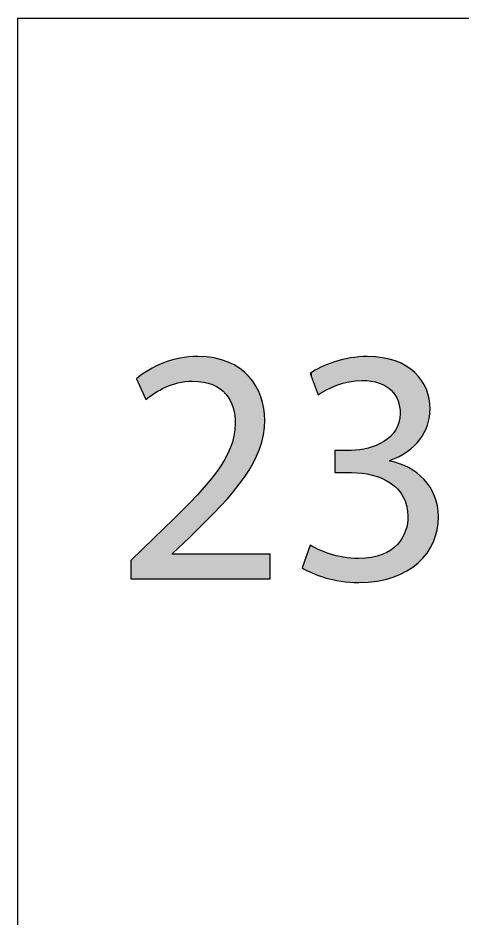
# Model space of a CAD drawing. Extents: x 0 to 360, y -268 to 0.
# Drawn here: x 29.96 to 33.93, y -148.03 to -140 of the extents above; entities that cross this region are included whole.
import ezdxf

# ---------------------------------------------------------------- set-up
doc = ezdxf.new("R2010")
doc.units = 0
doc.layers.add('LAYER_1', color=7, linetype='CONTINUOUS')

# ---------------------------------------------------------------- blocks, each defined once
blk = doc.blocks.new('*U74')
at = {"layer": 'LAYER_1', "color": 250}
for points in [[(31.3908, -143.2533), (31.3406, -143.0534), (31.3908, -143.0391)], [(31.4076, -143.2513), (31.3908, -143.0391), (31.4076, -143.0343)], [(31.4933, -143.241), (31.4076, -143.0343), (31.4933, -143.0261)], [(31.4989, -143.2403), (31.4933, -143.0261), (31.4989, -143.0256)], [(31.5175, -143.2381), (31.4989, -143.0256), (31.5175, -143.0239)], [(31.5684, -143.2423), (31.5175, -143.0239), (31.5684, -143.019)], [(31.5175, -143.2381), (31.5175, -143.0239), (31.5684, -143.2423)], [(31.5684, -143.2423), (31.5684, -143.019), (31.6174, -143.2463)], [(31.6174, -143.2463), (31.6174, -143.0233), (31.6239, -143.2482)], [(31.6239, -143.2482), (31.6239, -143.0239), (31.7001, -143.2697)], [(31.7001, -143.2697), (31.7001, -143.0306), (31.7145, -143.2777)], [(31.7145, -143.2777), (31.7145, -143.0319), (31.7251, -143.2835)], [(31.7251, -143.2835), (31.7251, -143.035), (31.7667, -143.3063)], [(31.1755, -143.3497), (31.1298, -143.1391), (31.1755, -143.1171)], [(31.1814, -143.3454), (31.1755, -143.1171), (31.1814, -143.1142)], [(31.2603, -143.302), (31.1814, -143.1142), (31.2603, -143.0763)], [(31.278, -143.2923), (31.2603, -143.0763), (31.278, -143.0712)], [(31.3406, -143.2707), (31.278, -143.0712), (31.3406, -143.0534)], [(31.7667, -143.3063), (31.7667, -143.0472), (31.7716, -143.3109)], [(31.7716, -143.3109), (31.7716, -143.0487), (31.8029, -143.3398)], [(31.8029, -143.3398), (31.8029, -143.0579), (31.8184, -143.3542)], [(31.8184, -143.3542), (31.8184, -143.0624), (31.8387, -143.3846)], [(31.8387, -143.3846), (31.8387, -143.0684), (31.8565, -143.4113)], [(31.8565, -143.4113), (31.8565, -143.0781), (31.8579, -143.4148)], [(31.8579, -143.4148), (31.8579, -143.0789), (31.8822, -143.4757)], [(31.8822, -143.4757), (31.8822, -143.0922), (31.8864, -143.4961)], [(31.8864, -143.4961), (31.8864, -143.0945), (31.8905, -143.5157)], [(31.8905, -143.5157), (31.8905, -143.0968), (31.8967, -143.5456)], [(31.8967, -143.5456), (31.8967, -143.1002), (31.9012, -143.6188)], [(31.1037, -143.4028), (31.0196, -143.2168), (31.1037, -143.1575)], [(31.1298, -143.3835), (31.1037, -143.1575), (31.1298, -143.1391)], [(31.8967, -144.2086), (31.8905, -143.7275), (31.8967, -143.6649)], [(31.9012, -144.2027), (31.8967, -143.6649), (31.9012, -143.6188)], [(31.8822, -144.2269), (31.8579, -143.8354), (31.8822, -143.755)], [(31.8864, -144.2221), (31.8822, -143.755), (31.8864, -143.7411)], [(31.8905, -144.2167), (31.8864, -143.7411), (31.8905, -143.7275)], [(31.8565, -144.256), (31.8387, -143.8739), (31.8565, -143.8382)], [(31.8579, -144.2544), (31.8565, -143.8382), (31.8579, -143.8354)], [(31.8184, -144.2992), (31.8029, -143.9456), (31.8184, -143.9145)], [(31.8387, -144.2762), (31.8184, -143.9145), (31.8387, -143.8739)], [(31.7667, -144.3573), (31.7251, -144.0611), (31.7667, -143.9993)], [(31.7716, -144.3523), (31.7667, -143.9993), (31.7716, -143.992)], [(31.8029, -144.3168), (31.7716, -143.992), (31.8029, -143.9456)], [(31.7145, -144.4096), (31.7001, -144.0917), (31.7145, -144.0739)], [(31.7251, -144.3991), (31.7145, -144.0739), (31.7251, -144.0611)], [(31.7001, -144.4242), (31.6239, -144.185), (31.7001, -144.0917)], [(31.6174, -144.5073), (31.5684, -144.2451), (31.6174, -144.192)], [(31.6239, -144.5007), (31.6174, -144.192), (31.6239, -144.185)], [(31.4989, -144.6264), (31.4933, -144.3259), (31.4989, -144.3204)], [(31.5175, -144.6078), (31.4989, -144.3204), (31.5175, -144.3003)], [(31.5684, -144.5565), (31.5175, -144.3003), (31.5684, -144.2451)], [(31.4933, -144.632), (31.4076, -144.4102), (31.4933, -144.3259)], [(31.3406, -145.001), (31.278, -144.5375), (31.3406, -144.476)], [(31.3908, -144.7286), (31.3406, -144.476), (31.3908, -144.4266)], [(31.4076, -144.7128), (31.3908, -144.4266), (31.4076, -144.4102)], [(31.2603, -145.001), (31.1814, -144.6324), (31.2603, -144.5549)], [(31.278, -145.001), (31.2603, -144.5549), (31.278, -144.5375)], [(31.1755, -145.001), (31.1298, -144.6826), (31.1755, -144.6382)], [(31.1814, -145.001), (31.1755, -144.6382), (31.1814, -144.6324)], [(31.1037, -145.001), (31.0196, -144.7895), (31.1037, -144.7079)], [(31.1298, -145.001), (31.1037, -144.7079), (31.1298, -144.6826)], [(31.0196, -145.001), (30.9687, -144.839), (31.0196, -144.7895)]]:
    blk.add_solid(points, dxfattribs=at)
at = {"layer": 'LAYER_1', "color": 250, "extrusion": (0, 0, -1)}
for points in [[(-31.3908, -143.2533), (-31.3908, -143.0391), (-31.4076, -143.2513)], [(-31.4076, -143.2513), (-31.4076, -143.0343), (-31.4933, -143.241)], [(-31.4933, -143.241), (-31.4933, -143.0261), (-31.4989, -143.2403)], [(-31.4989, -143.2403), (-31.4989, -143.0256), (-31.5175, -143.2381)], [(-31.6174, -143.2463), (-31.5684, -143.019), (-31.6174, -143.0233)], [(-31.6239, -143.2482), (-31.6174, -143.0233), (-31.6239, -143.0239)], [(-31.7001, -143.2697), (-31.6239, -143.0239), (-31.7001, -143.0306)], [(-31.7145, -143.2777), (-31.7001, -143.0306), (-31.7145, -143.0319)], [(-31.7251, -143.2835), (-31.7145, -143.0319), (-31.7251, -143.035)], [(-31.7667, -143.3063), (-31.7251, -143.035), (-31.7667, -143.0472)], [(-31.1755, -143.3497), (-31.1755, -143.1171), (-31.1814, -143.3454)], [(-31.1814, -143.3454), (-31.1814, -143.1142), (-31.2603, -143.302)], [(-31.2603, -143.302), (-31.2603, -143.0763), (-31.278, -143.2923)], [(-31.278, -143.2923), (-31.278, -143.0712), (-31.3406, -143.2707)], [(-31.3406, -143.2707), (-31.3406, -143.0534), (-31.3908, -143.2533)], [(-31.7716, -143.3109), (-31.7667, -143.0472), (-31.7716, -143.0487)], [(-31.8029, -143.3398), (-31.7716, -143.0487), (-31.8029, -143.0579)], [(-31.8184, -143.3542), (-31.8029, -143.0579), (-31.8184, -143.0624)], [(-31.8387, -143.3846), (-31.8184, -143.0624), (-31.8387, -143.0684)], [(-31.8565, -143.4113), (-31.8387, -143.0684), (-31.8565, -143.0781)], [(-31.8579, -143.4148), (-31.8565, -143.0781), (-31.8579, -143.0789)], [(-31.8822, -143.4757), (-31.8579, -143.0789), (-31.8822, -143.0922)], [(-31.8864, -143.4961), (-31.8822, -143.0922), (-31.8864, -143.0945)], [(-31.8905, -143.5157), (-31.8864, -143.0945), (-31.8905, -143.0968)], [(-31.8967, -143.5456), (-31.8905, -143.0968), (-31.8967, -143.1002)], [(-31.9012, -143.6188), (-31.8967, -143.1002), (-31.9012, -143.1027)], [(-31.9012, -144.2027), (-31.9012, -143.1027), (-31.9416, -144.1499)], [(-31.9416, -144.1499), (-31.9012, -143.1027), (-31.9416, -143.1248)], [(-31.1037, -143.4028), (-31.1037, -143.1575), (-31.1298, -143.3835)], [(-31.1298, -143.3835), (-31.1298, -143.1391), (-31.1755, -143.3497)], [(-31.9416, -144.1499), (-31.9416, -143.1248), (-31.9832, -144.0956)], [(-31.9832, -144.0956), (-31.9416, -143.1248), (-31.9832, -143.1617)], [(-31.9832, -144.0956), (-31.9832, -143.1617), (-32.0241, -144.0298)], [(-32.0241, -144.0298), (-31.9832, -143.1617), (-32.0241, -143.1978)], [(-32.0241, -144.0298), (-32.0241, -143.1978), (-32.0608, -143.9707)], [(-32.0608, -143.9707), (-32.0241, -143.1978), (-32.0608, -143.2482)], [(-32.0608, -143.9707), (-32.0608, -143.2482), (-32.0869, -143.9134)], [(-32.0869, -143.9134), (-32.0608, -143.2482), (-32.0869, -143.2839)], [(-32.0869, -143.9134), (-32.0869, -143.2839), (-32.1178, -143.8455)], [(-32.1178, -143.8455), (-32.0869, -143.2839), (-32.1178, -143.3513)], [(-32.1178, -143.8455), (-32.1178, -143.3513), (-32.1308, -143.7984)], [(-32.1308, -143.7984), (-32.1178, -143.3513), (-32.1308, -143.3796)], [(-32.1308, -143.7984), (-32.1308, -143.3796), (-32.153, -143.7178)], [(-32.153, -143.7178), (-32.1308, -143.3796), (-32.153, -143.4672)], [(-32.153, -143.7178), (-32.153, -143.4672), (-32.1565, -143.6784)], [(-32.1565, -143.6784), (-32.153, -143.4672), (-32.1565, -143.4814)], [(-32.1565, -143.6784), (-32.1565, -143.4814), (-32.165, -143.5857)], [(-31.8967, -144.2086), (-31.8967, -143.6649), (-31.9012, -144.2027)], [(-31.8822, -144.2269), (-31.8822, -143.755), (-31.8864, -144.2221)], [(-31.8864, -144.2221), (-31.8864, -143.7411), (-31.8905, -144.2167)], [(-31.8905, -144.2167), (-31.8905, -143.7275), (-31.8967, -144.2086)], [(-31.8565, -144.256), (-31.8565, -143.8382), (-31.8579, -144.2544)], [(-31.8579, -144.2544), (-31.8579, -143.8354), (-31.8822, -144.2269)], [(-31.8184, -144.2992), (-31.8184, -143.9145), (-31.8387, -144.2762)], [(-31.8387, -144.2762), (-31.8387, -143.8739), (-31.8565, -144.256)], [(-31.7667, -144.3573), (-31.7667, -143.9993), (-31.7716, -144.3523)], [(-31.7716, -144.3523), (-31.7716, -143.992), (-31.8029, -144.3168)], [(-31.8029, -144.3168), (-31.8029, -143.9456), (-31.8184, -144.2992)], [(-31.7145, -144.4096), (-31.7145, -144.0739), (-31.7251, -144.3991)], [(-31.7251, -144.3991), (-31.7251, -144.0611), (-31.7667, -144.3573)], [(-31.7001, -144.4242), (-31.7001, -144.0917), (-31.7145, -144.4096)], [(-31.6174, -144.5073), (-31.6174, -144.192), (-31.6239, -144.5007)], [(-31.6239, -144.5007), (-31.6239, -144.185), (-31.7001, -144.4242)], [(-31.4989, -144.6264), (-31.4989, -144.3204), (-31.5175, -144.6078)], [(-31.5175, -144.6078), (-31.5175, -144.3003), (-31.5684, -144.5565)], [(-31.5684, -144.5565), (-31.5684, -144.2451), (-31.6174, -144.5073)], [(-31.4933, -144.632), (-31.4933, -144.3259), (-31.4989, -144.6264)], [(-31.3406, -144.776), (-31.3406, -144.476), (-31.3908, -144.7286)], [(-31.3908, -144.7286), (-31.3908, -144.4266), (-31.4076, -144.7128)], [(-31.4076, -144.7128), (-31.4076, -144.4102), (-31.4933, -144.632)], [(-31.2603, -145.001), (-31.2603, -144.5549), (-31.278, -145.001)], [(-31.278, -145.001), (-31.278, -144.5375), (-31.3406, -145.001)], [(-31.1755, -145.001), (-31.1755, -144.6382), (-31.1814, -145.001)], [(-31.1814, -145.001), (-31.1814, -144.6324), (-31.2603, -145.001)], [(-31.1037, -145.001), (-31.1037, -144.7079), (-31.1298, -145.001)], [(-31.1298, -145.001), (-31.1298, -144.6826), (-31.1755, -145.001)], [(-31.0196, -145.001), (-31.0196, -144.7895), (-31.1037, -145.001)], [(-31.3406, -145.001), (-31.3406, -144.7822), (-31.3908, -145.001)], [(-31.3908, -145.001), (-31.3406, -144.7822), (-31.3908, -144.7822)], [(-31.3908, -145.001), (-31.3908, -144.7822), (-31.4076, -145.001)], [(-31.4076, -145.001), (-31.3908, -144.7822), (-31.4076, -144.7822)], [(-31.4076, -145.001), (-31.4076, -144.7822), (-31.4933, -145.001)], [(-31.4933, -145.001), (-31.4076, -144.7822), (-31.4933, -144.7822)], [(-31.4933, -145.001), (-31.4933, -144.7822), (-31.4989, -145.001)], [(-31.4989, -145.001), (-31.4933, -144.7822), (-31.4989, -144.7822)], [(-31.4989, -145.001), (-31.4989, -144.7822), (-31.5175, -145.001)], [(-31.5175, -145.001), (-31.4989, -144.7822), (-31.5175, -144.7822)], [(-31.5175, -145.001), (-31.5175, -144.7822), (-31.5684, -145.001)], [(-31.5684, -145.001), (-31.5175, -144.7822), (-31.5684, -144.7822)], [(-31.5684, -145.001), (-31.5684, -144.7822), (-31.6174, -145.001)], [(-31.6174, -145.001), (-31.5684, -144.7822), (-31.6174, -144.7822)], [(-31.6174, -145.001), (-31.6174, -144.7822), (-31.6239, -145.001)], [(-31.6239, -145.001), (-31.6174, -144.7822), (-31.6239, -144.7822)], [(-31.6239, -145.001), (-31.6239, -144.7822), (-31.7001, -145.001)], [(-31.7001, -145.001), (-31.6239, -144.7822), (-31.7001, -144.7822)], [(-31.7001, -145.001), (-31.7001, -144.7822), (-31.7145, -145.001)], [(-31.7145, -145.001), (-31.7001, -144.7822), (-31.7145, -144.7822)], [(-31.7145, -145.001), (-31.7145, -144.7822), (-31.7251, -145.001)], [(-31.7251, -145.001), (-31.7145, -144.7822), (-31.7251, -144.7822)], [(-31.7251, -145.001), (-31.7251, -144.7822), (-31.7667, -145.001)], [(-31.7667, -145.001), (-31.7251, -144.7822), (-31.7667, -144.7822)], [(-31.7667, -145.001), (-31.7667, -144.7822), (-31.7716, -145.001)], [(-31.7716, -145.001), (-31.7667, -144.7822), (-31.7716, -144.7822)], [(-31.7716, -145.001), (-31.7716, -144.7822), (-31.8029, -145.001)], [(-31.8029, -145.001), (-31.7716, -144.7822), (-31.8029, -144.7822)], [(-31.8029, -145.001), (-31.8029, -144.7822), (-31.8184, -145.001)], [(-31.8184, -145.001), (-31.8029, -144.7822), (-31.8184, -144.7822)], [(-31.8184, -145.001), (-31.8184, -144.7822), (-31.8387, -145.001)], [(-31.8387, -145.001), (-31.8184, -144.7822), (-31.8387, -144.7822)], [(-31.8387, -145.001), (-31.8387, -144.7822), (-31.8565, -145.001)], [(-31.8565, -145.001), (-31.8387, -144.7822), (-31.8565, -144.7822)], [(-31.8565, -145.001), (-31.8565, -144.7822), (-31.8579, -145.001)], [(-31.8579, -145.001), (-31.8565, -144.7822), (-31.8579, -144.7822)], [(-31.8579, -145.001), (-31.8579, -144.7822), (-31.8822, -145.001)], [(-31.8822, -145.001), (-31.8579, -144.7822), (-31.8822, -144.7822)], [(-31.8822, -145.001), (-31.8822, -144.7822), (-31.8864, -145.001)], [(-31.8864, -145.001), (-31.8822, -144.7822), (-31.8864, -144.7822)], [(-31.8864, -145.001), (-31.8864, -144.7822), (-31.8905, -145.001)], [(-31.8905, -145.001), (-31.8864, -144.7822), (-31.8905, -144.7822)], [(-31.8905, -145.001), (-31.8905, -144.7822), (-31.8967, -145.001)], [(-31.8967, -145.001), (-31.8905, -144.7822), (-31.8967, -144.7822)], [(-31.8967, -145.001), (-31.8967, -144.7822), (-31.9012, -145.001)], [(-31.9012, -145.001), (-31.8967, -144.7822), (-31.9012, -144.7822)], [(-31.9012, -145.001), (-31.9012, -144.7822), (-31.9416, -145.001)], [(-31.9416, -145.001), (-31.9012, -144.7822), (-31.9416, -144.7822)], [(-31.9416, -145.001), (-31.9416, -144.7822), (-31.9832, -145.001)], [(-31.9832, -145.001), (-31.9416, -144.7822), (-31.9832, -144.7822)], [(-31.9832, -145.001), (-31.9832, -144.7822), (-32.0241, -145.001)], [(-32.0241, -145.001), (-31.9832, -144.7822), (-32.0241, -144.7822)], [(-32.0241, -145.001), (-32.0241, -144.7822), (-32.0608, -145.001)], [(-32.0608, -145.001), (-32.0241, -144.7822), (-32.0608, -144.7822)], [(-32.0608, -145.001), (-32.0608, -144.7822), (-32.0869, -145.001)], [(-32.0869, -145.001), (-32.0608, -144.7822), (-32.0869, -144.7822)], [(-32.0869, -145.001), (-32.0869, -144.7822), (-32.1178, -145.001)], [(-32.1178, -145.001), (-32.0869, -144.7822), (-32.1178, -144.7822)], [(-32.1178, -145.001), (-32.1178, -144.7822), (-32.1308, -145.001)], [(-32.1308, -145.001), (-32.1178, -144.7822), (-32.1308, -144.7822)], [(-32.1308, -145.001), (-32.1308, -144.7822), (-32.153, -145.001)], [(-32.153, -145.001), (-32.1308, -144.7822), (-32.153, -144.7822)], [(-32.153, -145.001), (-32.153, -144.7822), (-32.1565, -145.001)], [(-32.1565, -145.001), (-32.153, -144.7822), (-32.1565, -144.7822)], [(-32.1565, -145.001), (-32.1565, -144.7822), (-32.165, -145.001)], [(-32.165, -145.001), (-32.1565, -144.7822), (-32.165, -144.7822)], [(-32.165, -145.001), (-32.165, -144.7822), (-32.213, -145.001)], [(-32.213, -145.001), (-32.165, -144.7822), (-32.213, -144.7822)], [(-30.9687, -145.001), (-30.9687, -144.839), (-31.0196, -145.001)]]:
    blk.add_solid(points, dxfattribs=at)
blk = doc.blocks.new('*U75')
at = {"layer": 'LAYER_1', "color": 250}
for points in [[(32.9167, -143.2436), (32.8663, -143.0469), (32.9167, -143.0348)], [(32.9287, -143.2424), (32.9167, -143.0348), (32.9287, -143.0319)], [(32.9387, -143.2414), (32.9287, -143.0319), (32.9387, -143.0311)], [(33.0016, -143.235), (32.9387, -143.0311), (33.0016, -143.0258)], [(33.0047, -143.2346), (33.0016, -143.0258), (33.0047, -143.0255)], [(33.0125, -143.2339), (33.0047, -143.0255), (33.0125, -143.0249)], [(33.0316, -143.2319), (33.0125, -143.0249), (33.0316, -143.0233)], [(33.0334, -143.232), (33.0316, -143.0233), (33.0334, -143.0231)], [(33.0316, -143.2319), (33.0316, -143.0233), (33.0334, -143.232)], [(33.0826, -143.2357), (33.0334, -143.0231), (33.0826, -143.019)], [(33.0334, -143.232), (33.0334, -143.0231), (33.0826, -143.2357)], [(33.0826, -143.2357), (33.0826, -143.019), (33.0876, -143.236)], [(33.0876, -143.236), (33.0876, -143.0194), (33.116, -143.2381)], [(33.116, -143.2381), (33.116, -143.0216), (33.1171, -143.2384)], [(33.1171, -143.2384), (33.1171, -143.0216), (33.1245, -143.2402)], [(33.1245, -143.2402), (33.1245, -143.0222), (33.1606, -143.2492)], [(33.1606, -143.2492), (33.1606, -143.025), (33.1687, -143.2512)], [(33.1687, -143.2512), (33.1687, -143.0256), (33.1875, -143.2559)], [(33.1875, -143.2559), (33.1875, -143.027), (33.2093, -143.2662)], [(33.2093, -143.2662), (33.2093, -143.0287), (33.2126, -143.2677)], [(33.2126, -143.2677), (33.2126, -143.029), (33.2167, -143.2697)], [(33.2167, -143.2697), (33.2167, -143.0293), (33.2281, -143.275)], [(33.2281, -143.275), (33.2281, -143.0321), (33.2465, -143.2837)], [(33.2465, -143.2837), (33.2465, -143.0368), (33.2805, -143.3101)], [(32.6648, -143.3468), (32.6429, -143.1268), (32.6648, -143.1141)], [(32.7052, -143.3221), (32.6648, -143.1141), (32.7052, -143.0981)], [(32.7163, -143.3153), (32.7052, -143.0981), (32.7163, -143.0938)], [(32.7442, -143.303), (32.7163, -143.0938), (32.7442, -143.0828)], [(32.7869, -143.284), (32.7442, -143.0828), (32.7869, -143.0659)], [(32.7918, -143.2818), (32.7869, -143.0659), (32.7918, -143.0648)], [(32.8098, -143.2739), (32.7918, -143.0648), (32.8098, -143.0605)], [(32.8466, -143.2634), (32.8098, -143.0605), (32.8466, -143.0516)], [(32.8663, -143.2579), (32.8466, -143.0516), (32.8663, -143.0469)], [(33.2805, -143.3101), (33.2805, -143.0454), (33.285, -143.3136)], [(33.285, -143.3136), (33.285, -143.0465), (33.2865, -143.3148)], [(33.2865, -143.3148), (33.2865, -143.0469), (33.2895, -143.3171)], [(33.2895, -143.3171), (33.2895, -143.0477), (33.2936, -143.3203)], [(33.2936, -143.3203), (33.2936, -143.0487), (33.3118, -143.3426)], [(33.3118, -143.3426), (33.3118, -143.0533), (33.3294, -143.3642)], [(33.3294, -143.3642), (33.3294, -143.0578), (33.3316, -143.3688)], [(33.3316, -143.3688), (33.3316, -143.0583), (33.3326, -143.3706)], [(33.3326, -143.3706), (33.3326, -143.0588), (33.3489, -143.4034)], [(33.3489, -143.4034), (33.3489, -143.0665), (33.3491, -143.4037)], [(33.3491, -143.4037), (33.3491, -143.0666), (33.3542, -143.414)], [(33.3542, -143.414), (33.3542, -143.069), (33.3627, -143.4456)], [(33.3627, -143.4456), (33.3627, -143.073), (33.3639, -143.4503)], [(33.3639, -143.4503), (33.3639, -143.0736), (33.3679, -143.4652)], [(33.3679, -143.4652), (33.3679, -143.0755), (33.3688, -143.4683)], [(33.3688, -143.4683), (33.3688, -143.0759), (33.3735, -143.5258)], [(32.5868, -143.2141), (32.5699, -143.1692), (32.5868, -143.1594)], [(32.6419, -143.3608), (32.5868, -143.1594), (32.6419, -143.1273)], [(32.5868, -143.2141), (32.5868, -143.1594), (32.6419, -143.3608)], [(32.6429, -143.3602), (32.6419, -143.1273), (32.6429, -143.1268)], [(33.3639, -143.9092), (33.3627, -143.6062), (33.3639, -143.5969)], [(33.3679, -143.9068), (33.3639, -143.5969), (33.3679, -143.5672)], [(33.3688, -143.9063), (33.3679, -143.5672), (33.3688, -143.561)], [(33.3735, -143.9035), (33.3688, -143.561), (33.3735, -143.5258)], [(33.3294, -143.9244), (33.3118, -143.7003), (33.3294, -143.6786)], [(33.3316, -143.9234), (33.3294, -143.6786), (33.3316, -143.6758)], [(33.3326, -143.923), (33.3316, -143.6758), (33.3326, -143.6747)], [(33.3489, -143.9158), (33.3326, -143.6747), (33.3489, -143.6375)], [(33.3491, -143.9157), (33.3489, -143.6375), (33.3491, -143.6372)], [(33.3542, -143.9135), (33.3491, -143.6372), (33.3542, -143.6254)], [(33.3627, -143.9098), (33.3542, -143.6254), (33.3627, -143.6062)], [(33.2465, -144.1251), (33.2281, -143.7772), (33.2465, -143.7628)], [(33.2805, -144.1436), (33.2465, -143.7628), (33.2805, -143.7363)], [(33.2465, -144.1251), (33.2465, -143.7628), (33.2805, -144.1436)], [(33.285, -143.9438), (33.2805, -143.7363), (33.285, -143.7327)], [(33.2865, -143.9431), (33.285, -143.7327), (33.2865, -143.7315)], [(33.2895, -143.9418), (33.2865, -143.7315), (33.2895, -143.7279)], [(33.2936, -143.94), (33.2895, -143.7279), (33.2936, -143.7228)], [(33.3118, -143.932), (33.2936, -143.7228), (33.3118, -143.7003)], [(33.0826, -144.0683), (33.0334, -143.8468), (33.0826, -143.8374)], [(33.0876, -144.0692), (33.0826, -143.8374), (33.0876, -143.8364)], [(33.0826, -144.0683), (33.0826, -143.8374), (33.0876, -144.0692)], [(33.116, -144.0745), (33.0876, -143.8364), (33.116, -143.8269)], [(33.0876, -144.0692), (33.0876, -143.8364), (33.116, -144.0745)], [(33.1171, -144.0747), (33.116, -143.8269), (33.1171, -143.8266)], [(33.116, -144.0745), (33.116, -143.8269), (33.1171, -144.0747)], [(33.1245, -144.0761), (33.1171, -143.8266), (33.1245, -143.8241)], [(33.1171, -144.0747), (33.1171, -143.8266), (33.1245, -144.0761)], [(33.1606, -144.0884), (33.1245, -143.8241), (33.1606, -143.812)], [(33.1245, -144.0761), (33.1245, -143.8241), (33.1606, -144.0884)], [(33.1687, -144.0911), (33.1606, -143.812), (33.1687, -143.8079)], [(33.1606, -144.0884), (33.1606, -143.812), (33.1687, -144.0911)], [(33.1875, -144.0975), (33.1687, -143.8079), (33.1875, -143.7982)], [(33.1687, -144.0911), (33.1687, -143.8079), (33.1875, -144.0975)], [(33.2093, -144.1049), (33.1875, -143.7982), (33.2093, -143.7869)], [(33.1875, -144.0975), (33.1875, -143.7982), (33.2093, -144.1049)], [(33.2126, -144.1067), (33.2093, -143.7869), (33.2126, -143.7852)], [(33.2093, -144.1049), (33.2093, -143.7869), (33.2126, -144.1067)], [(33.2167, -144.109), (33.2126, -143.7852), (33.2167, -143.783)], [(33.2126, -144.1067), (33.2126, -143.7852), (33.2167, -144.109)], [(33.2281, -144.1151), (33.2167, -143.783), (33.2281, -143.7772)], [(33.2167, -144.109), (33.2167, -143.783), (33.2281, -144.1151)], [(33.2281, -144.1151), (33.2281, -143.7772), (33.2465, -144.1251)], [(33.0016, -144.0573), (32.9387, -143.8555), (33.0016, -143.8515)], [(32.9387, -144.0536), (32.9387, -143.8555), (33.0016, -144.0573)], [(33.0047, -144.0574), (33.0016, -143.8515), (33.0047, -143.8513)], [(33.0016, -144.0573), (33.0016, -143.8515), (33.0047, -144.0574)], [(33.0125, -144.0579), (33.0047, -143.8513), (33.0125, -143.8508)], [(33.0047, -144.0574), (33.0047, -143.8513), (33.0125, -144.0579)], [(33.0316, -144.059), (33.0125, -143.8508), (33.0316, -143.8471)], [(33.0125, -144.0579), (33.0125, -143.8508), (33.0316, -144.059)], [(33.0334, -144.0591), (33.0316, -143.8471), (33.0334, -143.8468)], [(33.0316, -144.059), (33.0316, -143.8471), (33.0334, -144.0591)], [(33.0334, -144.0591), (33.0334, -143.8468), (33.0826, -144.0683)], [(33.2805, -144.1436), (33.2805, -143.9516), (33.285, -144.1461)], [(33.285, -144.1461), (33.285, -143.9528), (33.2865, -144.1474)], [(33.2865, -144.1474), (33.2865, -143.9532), (33.2895, -144.1498)], [(33.2895, -144.1498), (33.2895, -143.954), (33.2936, -144.1533)], [(33.2936, -144.1533), (33.2936, -143.9551), (33.3118, -144.1687)], [(33.3118, -144.1687), (33.3118, -143.9599), (33.3294, -144.1835)], [(33.3294, -144.1835), (33.3294, -143.9645), (33.3316, -144.1854)], [(33.3316, -144.1854), (33.3316, -143.9651), (33.3326, -144.1862)], [(33.3326, -144.1862), (33.3326, -143.9654), (33.3489, -144.2)], [(33.3489, -144.2), (33.3489, -143.9697), (33.3491, -144.2002)], [(33.3491, -144.2002), (33.3491, -143.9698), (33.3542, -144.2072)], [(33.3542, -144.2072), (33.3542, -143.9711), (33.3627, -144.2188)], [(33.3627, -144.2188), (33.3627, -143.9734), (33.3639, -144.2205)], [(33.3639, -144.2205), (33.3639, -143.9737), (33.3679, -144.2259)], [(33.3679, -144.2259), (33.3679, -143.9747), (33.3688, -144.227)], [(33.3688, -144.227), (33.3688, -143.9751), (33.3735, -144.2335)], [(33.3735, -144.2335), (33.3735, -143.9772), (33.3928, -144.2597)], [(33.3928, -144.2597), (33.3928, -143.9855), (33.3983, -144.2672)], [(33.3983, -144.2672), (33.3983, -143.9879), (33.422, -144.327)], [(33.422, -144.327), (33.422, -143.9982), (33.4277, -144.3414)], [(33.4277, -144.3414), (33.4277, -144.0007), (33.4304, -144.3481)], [(33.4304, -144.3481), (33.4304, -144.0019), (33.4338, -144.3749)], [(33.4338, -144.3749), (33.4338, -144.0033), (33.4366, -144.3976)], [(33.4366, -144.3976), (33.4366, -144.0046), (33.4381, -144.4091)], [(33.4381, -144.4091), (33.4381, -144.0052), (33.4424, -144.4432)], [(33.4424, -144.9248), (33.4381, -144.5068), (33.4424, -144.4432)], [(33.4277, -144.9338), (33.422, -144.5719), (33.4277, -144.5488)], [(33.4304, -144.9326), (33.4277, -144.5488), (33.4304, -144.538)], [(33.4338, -144.931), (33.4304, -144.538), (33.4338, -144.5243)], [(33.4366, -144.929), (33.4338, -144.5243), (33.4366, -144.5127)], [(33.4381, -144.9279), (33.4366, -144.5127), (33.4381, -144.5068)], [(33.3928, -144.9496), (33.3735, -144.6612), (33.3928, -144.6353)], [(33.3983, -144.9471), (33.3928, -144.6353), (33.3983, -144.6233)], [(33.422, -144.9364), (33.3983, -144.6233), (33.422, -144.5719)], [(32.5699, -144.9402), (32.4979, -144.9021), (32.5699, -144.7009)], [(32.5699, -144.9402), (32.5699, -144.7009), (32.5868, -144.9491)], [(32.5868, -144.9491), (32.5868, -144.7097), (32.6419, -144.9688)], [(33.3118, -144.9862), (33.2936, -144.7415), (33.3118, -144.726)], [(33.3294, -144.9783), (33.3118, -144.726), (33.3294, -144.7109)], [(33.3316, -144.9773), (33.3294, -144.7109), (33.3316, -144.709)], [(33.3326, -144.9768), (33.3316, -144.709), (33.3326, -144.7082)], [(33.3489, -144.9694), (33.3326, -144.7082), (33.3489, -144.6942)], [(33.3491, -144.9694), (33.3489, -144.6942), (33.3491, -144.6941)], [(33.3542, -144.967), (33.3491, -144.6941), (33.3542, -144.6871)], [(33.3627, -144.9632), (33.3542, -144.6871), (33.3627, -144.6757)], [(33.3639, -144.9626), (33.3627, -144.6757), (33.3639, -144.6741)], [(33.3679, -144.9608), (33.3639, -144.6741), (33.3679, -144.6687)], [(33.3688, -144.9605), (33.3679, -144.6687), (33.3688, -144.6676)], [(33.3735, -144.9583), (33.3688, -144.6676), (33.3735, -144.6612)], [(32.6419, -144.9688), (32.6419, -144.7382), (32.6429, -144.9691)], [(32.6429, -144.9691), (32.6429, -144.7387), (32.6648, -144.977)], [(32.6648, -144.977), (32.6648, -144.7472), (32.7052, -144.9914)], [(32.7052, -144.9914), (32.7052, -144.7629), (32.7163, -144.9938)], [(32.7163, -144.9938), (32.7163, -144.7671), (32.7442, -144.9998)], [(32.7442, -144.9998), (32.7442, -144.7779), (32.7869, -145.0091)], [(32.7869, -145.0091), (32.7869, -144.7887), (32.7918, -145.0101)], [(32.7918, -145.0101), (32.7918, -144.7899), (32.8098, -145.014)], [(32.8098, -145.014), (32.8098, -144.7945), (32.8466, -145.022)], [(32.8466, -145.022), (32.8466, -144.8038), (32.8663, -145.0234)], [(33.1606, -145.022), (33.1245, -144.8096), (33.1606, -144.7996)], [(33.1687, -145.0214), (33.1606, -144.7996), (33.1687, -144.7974)], [(33.1875, -145.0168), (33.1687, -144.7974), (33.1875, -144.7922)], [(33.2093, -145.0114), (33.1875, -144.7922), (33.2093, -144.7862)], [(33.2126, -145.0106), (33.2093, -144.7862), (33.2126, -144.7853)], [(33.2167, -145.0096), (33.2126, -144.7853), (33.2167, -144.7831)], [(33.2281, -145.0068), (33.2167, -144.7831), (33.2281, -144.7772)], [(33.2465, -145.0023), (33.2281, -144.7772), (33.2465, -144.7675)], [(33.2805, -144.9939), (33.2465, -144.7675), (33.2805, -144.7498)], [(33.285, -144.9928), (33.2805, -144.7498), (33.285, -144.7474)], [(33.2865, -144.9924), (33.285, -144.7474), (33.2865, -144.7466)], [(33.2895, -144.9917), (33.2865, -144.7466), (33.2895, -144.7451)], [(33.2936, -144.9907), (33.2895, -144.7451), (33.2936, -144.7415)], [(32.8663, -145.0234), (32.8663, -144.8087), (32.9167, -145.0272)], [(32.9167, -145.0272), (32.9167, -144.8133), (32.9287, -145.028)], [(32.9287, -145.028), (32.9287, -144.8144), (32.9387, -145.0288)], [(32.9387, -145.0288), (32.9387, -144.8154), (33.0016, -145.0335)], [(33.0047, -145.0337), (33.0016, -144.8211), (33.0047, -144.8209)], [(33.0016, -145.0335), (33.0016, -144.8211), (33.0047, -145.0337)], [(33.0125, -145.0331), (33.0047, -144.8209), (33.0125, -144.8202)], [(33.0316, -145.0317), (33.0125, -144.8202), (33.0316, -144.8187)], [(33.0334, -145.0315), (33.0316, -144.8187), (33.0334, -144.8185)], [(33.0826, -145.0278), (33.0334, -144.8185), (33.0826, -144.8145)], [(33.0876, -145.0275), (33.0826, -144.8145), (33.0876, -144.8141)], [(33.116, -145.0253), (33.0876, -144.8141), (33.116, -144.8118)], [(33.1171, -145.0253), (33.116, -144.8118), (33.1171, -144.8117)], [(33.1245, -145.0247), (33.1171, -144.8117), (33.1245, -144.8096)]]:
    blk.add_solid(points, dxfattribs=at)
at = {"layer": 'LAYER_1', "color": 250, "extrusion": (0, 0, -1)}
for points in [[(-32.9167, -143.2436), (-32.9167, -143.0348), (-32.9287, -143.2424)], [(-32.9287, -143.2424), (-32.9287, -143.0319), (-32.9387, -143.2414)], [(-32.9387, -143.2414), (-32.9387, -143.0311), (-33.0016, -143.235)], [(-33.0016, -143.235), (-33.0016, -143.0258), (-33.0047, -143.2346)], [(-33.0047, -143.2346), (-33.0047, -143.0255), (-33.0125, -143.2339)], [(-33.0125, -143.2339), (-33.0125, -143.0249), (-33.0316, -143.2319)], [(-33.0876, -143.236), (-33.0826, -143.019), (-33.0876, -143.0194)], [(-33.116, -143.2381), (-33.0876, -143.0194), (-33.116, -143.0216)], [(-33.1171, -143.2384), (-33.116, -143.0216), (-33.1171, -143.0216)], [(-33.1245, -143.2402), (-33.1171, -143.0216), (-33.1245, -143.0222)], [(-33.1606, -143.2492), (-33.1245, -143.0222), (-33.1606, -143.025)], [(-33.1687, -143.2512), (-33.1606, -143.025), (-33.1687, -143.0256)], [(-33.1875, -143.2559), (-33.1687, -143.0256), (-33.1875, -143.027)], [(-33.2093, -143.2662), (-33.1875, -143.027), (-33.2093, -143.0287)], [(-33.2126, -143.2677), (-33.2093, -143.0287), (-33.2126, -143.029)], [(-33.2167, -143.2697), (-33.2126, -143.029), (-33.2167, -143.0293)], [(-33.2281, -143.275), (-33.2167, -143.0293), (-33.2281, -143.0321)], [(-33.2465, -143.2837), (-33.2281, -143.0321), (-33.2465, -143.0368)], [(-33.2805, -143.3101), (-33.2465, -143.0368), (-33.2805, -143.0454)], [(-32.6648, -143.3468), (-32.6648, -143.1141), (-32.7052, -143.3221)], [(-32.7052, -143.3221), (-32.7052, -143.0981), (-32.7163, -143.3153)], [(-32.7163, -143.3153), (-32.7163, -143.0938), (-32.7442, -143.303)], [(-32.7442, -143.303), (-32.7442, -143.0828), (-32.7869, -143.284)], [(-32.7869, -143.284), (-32.7869, -143.0659), (-32.7918, -143.2818)], [(-32.7918, -143.2818), (-32.7918, -143.0648), (-32.8098, -143.2739)], [(-32.8098, -143.2739), (-32.8098, -143.0605), (-32.8466, -143.2634)], [(-32.8466, -143.2634), (-32.8466, -143.0516), (-32.8663, -143.2579)], [(-32.8663, -143.2579), (-32.8663, -143.0469), (-32.9167, -143.2436)], [(-33.285, -143.3136), (-33.2805, -143.0454), (-33.285, -143.0465)], [(-33.2865, -143.3148), (-33.285, -143.0465), (-33.2865, -143.0469)], [(-33.2895, -143.3171), (-33.2865, -143.0469), (-33.2895, -143.0477)], [(-33.2936, -143.3203), (-33.2895, -143.0477), (-33.2936, -143.0487)], [(-33.3118, -143.3426), (-33.2936, -143.0487), (-33.3118, -143.0533)], [(-33.3294, -143.3642), (-33.3118, -143.0533), (-33.3294, -143.0578)], [(-33.3316, -143.3688), (-33.3294, -143.0578), (-33.3316, -143.0583)], [(-33.3326, -143.3706), (-33.3316, -143.0583), (-33.3326, -143.0588)], [(-33.3489, -143.4034), (-33.3326, -143.0588), (-33.3489, -143.0665)], [(-33.3491, -143.4037), (-33.3489, -143.0665), (-33.3491, -143.0666)], [(-33.3542, -143.414), (-33.3491, -143.0666), (-33.3542, -143.069)], [(-33.3627, -143.4456), (-33.3542, -143.069), (-33.3627, -143.073)], [(-33.3639, -143.4503), (-33.3627, -143.073), (-33.3639, -143.0736)], [(-33.3679, -143.4652), (-33.3639, -143.0736), (-33.3679, -143.0755)], [(-33.3688, -143.4683), (-33.3679, -143.0755), (-33.3688, -143.0759)], [(-33.3735, -143.5258), (-33.3688, -143.0759), (-33.3735, -143.0781)], [(-33.3735, -143.9035), (-33.3735, -143.0781), (-33.3928, -143.8919)], [(-33.3928, -143.8919), (-33.3735, -143.0781), (-33.3928, -143.0872)], [(-33.3928, -143.8919), (-33.3928, -143.0872), (-33.3983, -143.8885)], [(-33.3983, -143.8885), (-33.3928, -143.0872), (-33.3983, -143.0898)], [(-33.3983, -143.8885), (-33.3983, -143.0898), (-33.422, -143.8743)], [(-33.422, -143.8743), (-33.3983, -143.0898), (-33.422, -143.101)], [(-33.422, -143.8743), (-33.422, -143.101), (-33.4277, -143.8708)], [(-33.4277, -143.8708), (-33.422, -143.101), (-33.4277, -143.1036)], [(-33.4277, -143.8708), (-33.4277, -143.1036), (-33.4304, -143.8692)], [(-33.4304, -143.8692), (-33.4277, -143.1036), (-33.4304, -143.1057)], [(-33.4304, -143.8692), (-33.4304, -143.1057), (-33.4338, -143.8672)], [(-33.4338, -143.8672), (-33.4304, -143.1057), (-33.4338, -143.1083)], [(-33.4338, -143.8672), (-33.4338, -143.1083), (-33.4366, -143.8655)], [(-33.4366, -143.8655), (-33.4338, -143.1083), (-33.4366, -143.1104)], [(-33.4366, -143.8655), (-33.4366, -143.1104), (-33.4381, -143.8643)], [(-33.4381, -143.8643), (-33.4366, -143.1104), (-33.4381, -143.1115)], [(-33.4381, -143.8643), (-33.4381, -143.1115), (-33.4424, -143.8607)], [(-33.4424, -143.8607), (-33.4381, -143.1115), (-33.4424, -143.1148)], [(-33.4424, -143.8607), (-33.4424, -143.1148), (-33.4492, -143.8552)], [(-33.4492, -143.8552), (-33.4424, -143.1148), (-33.4492, -143.12)], [(-33.4492, -143.8552), (-33.4492, -143.12), (-33.4984, -143.815)], [(-33.4984, -143.815), (-33.4492, -143.12), (-33.4984, -143.1574)], [(-32.6419, -143.3608), (-32.6419, -143.1273), (-32.6429, -143.3602)], [(-32.6429, -143.3602), (-32.6429, -143.1268), (-32.6648, -143.3468)], [(-33.4984, -143.815), (-33.4984, -143.1574), (-33.5054, -143.8073)], [(-33.5054, -143.8073), (-33.4984, -143.1574), (-33.5054, -143.1626)], [(-33.5054, -143.8073), (-33.5054, -143.1626), (-33.5227, -143.788)], [(-33.5227, -143.788), (-33.5054, -143.1626), (-33.5227, -143.183)], [(-33.5227, -143.788), (-33.5227, -143.183), (-33.5343, -143.7752)], [(-33.5343, -143.7752), (-33.5227, -143.183), (-33.5343, -143.1966)], [(-33.5343, -143.7752), (-33.5343, -143.1966), (-33.5492, -143.7585)], [(-33.5492, -143.7585), (-33.5343, -143.1966), (-33.5492, -143.2141)], [(-33.5492, -143.7585), (-33.5492, -143.2141), (-33.565, -143.7338)], [(-33.565, -143.7338), (-33.5492, -143.2141), (-33.565, -143.2327)], [(-33.565, -143.7338), (-33.565, -143.2327), (-33.5868, -143.7)], [(-33.5868, -143.7), (-33.565, -143.2327), (-33.5868, -143.2732)], [(-33.5868, -143.7), (-33.5868, -143.2732), (-33.5889, -143.6966)], [(-33.5889, -143.6966), (-33.5868, -143.2732), (-33.5889, -143.2773)], [(-33.5889, -143.6966), (-33.5889, -143.2773), (-33.6071, -143.6538)], [(-33.6071, -143.6538), (-33.5889, -143.2773), (-33.6071, -143.3113)], [(-33.6071, -143.6538), (-33.6071, -143.3113), (-33.613, -143.6401)], [(-33.613, -143.6401), (-33.6071, -143.3113), (-33.613, -143.331)], [(-33.613, -143.6401), (-33.613, -143.331), (-33.6174, -143.6297)], [(-33.6174, -143.6297), (-33.613, -143.331), (-33.6174, -143.3461)], [(-33.6174, -143.6297), (-33.6174, -143.3461), (-33.6321, -143.5688)], [(-33.6321, -143.5688), (-33.6174, -143.3461), (-33.6321, -143.3958)], [(-33.6321, -143.5688), (-33.6321, -143.3958), (-33.6346, -143.5586)], [(-33.6346, -143.5586), (-33.6321, -143.3958), (-33.6346, -143.4223)], [(-33.6346, -143.5586), (-33.6346, -143.4223), (-33.6397, -143.4922)], [(-33.6397, -143.4922), (-33.6346, -143.4223), (-33.6397, -143.4768)], [(-33.6397, -143.4922), (-33.6397, -143.4768), (-33.6403, -143.4837)], [(-33.3639, -143.9092), (-33.3639, -143.5969), (-33.3679, -143.9068)], [(-33.3679, -143.9068), (-33.3679, -143.5672), (-33.3688, -143.9063)], [(-33.3688, -143.9063), (-33.3688, -143.561), (-33.3735, -143.9035)], [(-33.3294, -143.9244), (-33.3294, -143.6786), (-33.3316, -143.9234)], [(-33.3316, -143.9234), (-33.3316, -143.6758), (-33.3326, -143.923)], [(-33.3326, -143.923), (-33.3326, -143.6747), (-33.3489, -143.9158)], [(-33.3489, -143.9158), (-33.3489, -143.6375), (-33.3491, -143.9157)], [(-33.3491, -143.9157), (-33.3491, -143.6372), (-33.3542, -143.9135)], [(-33.3542, -143.9135), (-33.3542, -143.6254), (-33.3627, -143.9098)], [(-33.3627, -143.9098), (-33.3627, -143.6062), (-33.3639, -143.9092)], [(-33.2805, -143.9457), (-33.2805, -143.7363), (-33.285, -143.9438)], [(-33.285, -143.9438), (-33.285, -143.7327), (-33.2865, -143.9431)], [(-33.2865, -143.9431), (-33.2865, -143.7315), (-33.2895, -143.9418)], [(-33.2895, -143.9418), (-33.2895, -143.7279), (-33.2936, -143.94)], [(-33.2936, -143.94), (-33.2936, -143.7228), (-33.3118, -143.932)], [(-33.3118, -143.932), (-33.3118, -143.7003), (-33.3294, -143.9244)], [(-32.7918, -144.0536), (-32.7918, -143.8555), (-32.8098, -144.0536)], [(-32.8098, -144.0536), (-32.7918, -143.8555), (-32.8098, -143.8555)], [(-32.8098, -144.0536), (-32.8098, -143.8555), (-32.8466, -144.0536)], [(-32.8466, -144.0536), (-32.8098, -143.8555), (-32.8466, -143.8555)], [(-32.8466, -144.0536), (-32.8466, -143.8555), (-32.8663, -144.0536)], [(-32.8663, -144.0536), (-32.8466, -143.8555), (-32.8663, -143.8555)], [(-32.8663, -144.0536), (-32.8663, -143.8555), (-32.9167, -144.0536)], [(-32.9167, -144.0536), (-32.8663, -143.8555), (-32.9167, -143.8555)], [(-32.9167, -144.0536), (-32.9167, -143.8555), (-32.9287, -144.0536)], [(-32.9287, -144.0536), (-32.9167, -143.8555), (-32.9287, -143.8555)], [(-32.9287, -144.0536), (-32.9287, -143.8555), (-32.9387, -144.0536)], [(-32.9387, -144.0536), (-32.9287, -143.8555), (-32.9387, -143.8555)], [(-33.285, -144.1461), (-33.2805, -143.9516), (-33.285, -143.9528)], [(-33.2865, -144.1474), (-33.285, -143.9528), (-33.2865, -143.9532)], [(-33.2895, -144.1498), (-33.2865, -143.9532), (-33.2895, -143.954)], [(-33.2936, -144.1533), (-33.2895, -143.954), (-33.2936, -143.9551)], [(-33.3118, -144.1687), (-33.2936, -143.9551), (-33.3118, -143.9599)], [(-33.3294, -144.1835), (-33.3118, -143.9599), (-33.3294, -143.9645)], [(-33.3316, -144.1854), (-33.3294, -143.9645), (-33.3316, -143.9651)], [(-33.3326, -144.1862), (-33.3316, -143.9651), (-33.3326, -143.9654)], [(-33.3489, -144.2), (-33.3326, -143.9654), (-33.3489, -143.9697)], [(-33.3491, -144.2002), (-33.3489, -143.9697), (-33.3491, -143.9698)], [(-33.3542, -144.2072), (-33.3491, -143.9698), (-33.3542, -143.9711)], [(-33.3627, -144.2188), (-33.3542, -143.9711), (-33.3627, -143.9734)], [(-33.3639, -144.2205), (-33.3627, -143.9734), (-33.3639, -143.9737)], [(-33.3679, -144.2259), (-33.3639, -143.9737), (-33.3679, -143.9747)], [(-33.3688, -144.227), (-33.3679, -143.9747), (-33.3688, -143.9751)], [(-33.3735, -144.2335), (-33.3688, -143.9751), (-33.3735, -143.9772)], [(-33.3928, -144.2597), (-33.3735, -143.9772), (-33.3928, -143.9855)], [(-33.3983, -144.2672), (-33.3928, -143.9855), (-33.3983, -143.9879)], [(-33.422, -144.327), (-33.3983, -143.9879), (-33.422, -143.9982)], [(-33.4277, -144.3414), (-33.422, -143.9982), (-33.4277, -144.0007)], [(-33.4304, -144.3481), (-33.4277, -144.0007), (-33.4304, -144.0019)], [(-33.4338, -144.3749), (-33.4304, -144.0019), (-33.4338, -144.0033)], [(-33.4366, -144.3976), (-33.4338, -144.0033), (-33.4366, -144.0046)], [(-33.4381, -144.4091), (-33.4366, -144.0046), (-33.4381, -144.0052)], [(-33.4424, -144.4432), (-33.4381, -144.0052), (-33.4424, -144.0071)], [(-33.4424, -144.9248), (-33.4424, -144.0071), (-33.4492, -144.9199)], [(-33.4492, -144.9199), (-33.4424, -144.0071), (-33.4492, -144.01)], [(-33.4492, -144.9199), (-33.4492, -144.01), (-33.4984, -144.8843)], [(-33.4984, -144.8843), (-33.4492, -144.01), (-33.4984, -144.0415)], [(-33.4984, -144.8843), (-33.4984, -144.0415), (-33.5054, -144.8793)], [(-33.5054, -144.8793), (-33.4984, -144.0415), (-33.5054, -144.0459)], [(-33.5054, -144.8793), (-33.5054, -144.0459), (-33.5227, -144.8668)], [(-33.5227, -144.8668), (-33.5054, -144.0459), (-33.5227, -144.057)], [(-33.5227, -144.8668), (-33.5227, -144.057), (-33.5343, -144.8585)], [(-33.5343, -144.8585), (-33.5227, -144.057), (-33.5343, -144.0675)], [(-33.5343, -144.8585), (-33.5343, -144.0675), (-33.5492, -144.8419)], [(-33.5492, -144.8419), (-33.5343, -144.0675), (-33.5492, -144.081)], [(-33.5492, -144.8419), (-33.5492, -144.081), (-33.565, -144.8244)], [(-33.565, -144.8244), (-33.5492, -144.081), (-33.565, -144.0954)], [(-33.565, -144.8244), (-33.565, -144.0954), (-33.5868, -144.8003)], [(-33.5868, -144.8003), (-33.565, -144.0954), (-33.5868, -144.1151)], [(-33.5868, -144.8003), (-33.5868, -144.1151), (-33.5889, -144.7979)], [(-33.5889, -144.7979), (-33.5868, -144.1151), (-33.5889, -144.1179)], [(-33.5889, -144.7979), (-33.5889, -144.1179), (-33.6071, -144.7777)], [(-33.6071, -144.7777), (-33.5889, -144.1179), (-33.6071, -144.1416)], [(-33.6071, -144.7777), (-33.6071, -144.1416), (-33.613, -144.7713)], [(-33.613, -144.7713), (-33.6071, -144.1416), (-33.613, -144.1492)], [(-33.613, -144.7713), (-33.613, -144.1492), (-33.6174, -144.7635)], [(-33.6174, -144.7635), (-33.613, -144.1492), (-33.6174, -144.1549)], [(-33.6174, -144.7635), (-33.6174, -144.1549), (-33.6321, -144.7378)], [(-33.6321, -144.7378), (-33.6174, -144.1549), (-33.6321, -144.174)], [(-33.6321, -144.7378), (-33.6321, -144.174), (-33.6346, -144.7335)], [(-33.6346, -144.7335), (-33.6321, -144.174), (-33.6346, -144.1773)], [(-33.6346, -144.7335), (-33.6346, -144.1773), (-33.6397, -144.7246)], [(-33.6397, -144.7246), (-33.6346, -144.1773), (-33.6397, -144.1839)], [(-33.6397, -144.7246), (-33.6397, -144.1839), (-33.6403, -144.7234)], [(-33.6403, -144.7234), (-33.6397, -144.1839), (-33.6403, -144.1852)], [(-33.6403, -144.7234), (-33.6403, -144.1852), (-33.6696, -144.6722)], [(-33.6696, -144.6722), (-33.6403, -144.1852), (-33.6696, -144.2427)], [(-33.6696, -144.6722), (-33.6696, -144.2427), (-33.6798, -144.6398)], [(-33.6798, -144.6398), (-33.6696, -144.2427), (-33.6798, -144.2629)], [(-33.6798, -144.6398), (-33.6798, -144.2629), (-33.7038, -144.564)], [(-33.7038, -144.564), (-33.6798, -144.2629), (-33.7038, -144.3454)], [(-33.7038, -144.564), (-33.7038, -144.3454), (-33.7056, -144.5462)], [(-33.7056, -144.5462), (-33.7038, -144.3454), (-33.7056, -144.3515)], [(-33.7056, -144.5462), (-33.7056, -144.3515), (-33.7153, -144.4494)], [(-33.4277, -144.9338), (-33.4277, -144.5488), (-33.4304, -144.9326)], [(-33.4304, -144.9326), (-33.4304, -144.538), (-33.4338, -144.931)], [(-33.4338, -144.931), (-33.4338, -144.5243), (-33.4366, -144.929)], [(-33.4366, -144.929), (-33.4366, -144.5127), (-33.4381, -144.9279)], [(-33.4381, -144.9279), (-33.4381, -144.5068), (-33.4424, -144.9248)], [(-33.3928, -144.9496), (-33.3928, -144.6353), (-33.3983, -144.9471)], [(-33.3983, -144.9471), (-33.3983, -144.6233), (-33.422, -144.9364)], [(-33.422, -144.9364), (-33.422, -144.5719), (-33.4277, -144.9338)], [(-32.5868, -144.9491), (-32.5699, -144.7009), (-32.5868, -144.7097)], [(-32.6419, -144.9688), (-32.5868, -144.7097), (-32.6419, -144.7382)], [(-33.3118, -144.9862), (-33.3118, -144.726), (-33.3294, -144.9783)], [(-33.3294, -144.9783), (-33.3294, -144.7109), (-33.3316, -144.9773)], [(-33.3316, -144.9773), (-33.3316, -144.709), (-33.3326, -144.9768)], [(-33.3326, -144.9768), (-33.3326, -144.7082), (-33.3489, -144.9694)], [(-33.3489, -144.9694), (-33.3489, -144.6942), (-33.3491, -144.9694)], [(-33.3491, -144.9694), (-33.3491, -144.6941), (-33.3542, -144.967)], [(-33.3542, -144.967), (-33.3542, -144.6871), (-33.3627, -144.9632)], [(-33.3627, -144.9632), (-33.3627, -144.6757), (-33.3639, -144.9626)], [(-33.3639, -144.9626), (-33.3639, -144.6741), (-33.3679, -144.9608)], [(-33.3679, -144.9608), (-33.3679, -144.6687), (-33.3688, -144.9605)], [(-33.3688, -144.9605), (-33.3688, -144.6676), (-33.3735, -144.9583)], [(-33.3735, -144.9583), (-33.3735, -144.6612), (-33.3928, -144.9496)], [(-32.6429, -144.9691), (-32.6419, -144.7382), (-32.6429, -144.7387)], [(-32.6648, -144.977), (-32.6429, -144.7387), (-32.6648, -144.7472)], [(-32.7052, -144.9914), (-32.6648, -144.7472), (-32.7052, -144.7629)], [(-32.7163, -144.9938), (-32.7052, -144.7629), (-32.7163, -144.7671)], [(-32.7442, -144.9998), (-32.7163, -144.7671), (-32.7442, -144.7779)], [(-32.7869, -145.0091), (-32.7442, -144.7779), (-32.7869, -144.7887)], [(-32.7918, -145.0101), (-32.7869, -144.7887), (-32.7918, -144.7899)], [(-32.8098, -145.014), (-32.7918, -144.7899), (-32.8098, -144.7945)], [(-32.8466, -145.022), (-32.8098, -144.7945), (-32.8466, -144.8038)], [(-32.8663, -145.0234), (-32.8466, -144.8038), (-32.8663, -144.8087)], [(-33.1606, -145.022), (-33.1606, -144.7996), (-33.1687, -145.0214)], [(-33.1687, -145.0214), (-33.1687, -144.7974), (-33.1875, -145.0168)], [(-33.1875, -145.0168), (-33.1875, -144.7922), (-33.2093, -145.0114)], [(-33.2093, -145.0114), (-33.2093, -144.7862), (-33.2126, -145.0106)], [(-33.2126, -145.0106), (-33.2126, -144.7853), (-33.2167, -145.0096)], [(-33.2167, -145.0096), (-33.2167, -144.7831), (-33.2281, -145.0068)], [(-33.2281, -145.0068), (-33.2281, -144.7772), (-33.2465, -145.0023)], [(-33.2465, -145.0023), (-33.2465, -144.7675), (-33.2805, -144.9939)], [(-33.2805, -144.9939), (-33.2805, -144.7498), (-33.285, -144.9928)], [(-33.285, -144.9928), (-33.285, -144.7474), (-33.2865, -144.9924)], [(-33.2865, -144.9924), (-33.2865, -144.7466), (-33.2895, -144.9917)], [(-33.2895, -144.9917), (-33.2895, -144.7451), (-33.2936, -144.9907)], [(-33.2936, -144.9907), (-33.2936, -144.7415), (-33.3118, -144.9862)], [(-32.9167, -145.0272), (-32.8663, -144.8087), (-32.9167, -144.8133)], [(-32.9287, -145.028), (-32.9167, -144.8133), (-32.9287, -144.8144)], [(-32.9387, -145.0288), (-32.9287, -144.8144), (-32.9387, -144.8154)], [(-33.0016, -145.0335), (-32.9387, -144.8154), (-33.0016, -144.8211)], [(-33.0047, -145.0337), (-33.0047, -144.8209), (-33.0125, -145.0331)], [(-33.0125, -145.0331), (-33.0125, -144.8202), (-33.0316, -145.0317)], [(-33.0316, -145.0317), (-33.0316, -144.8187), (-33.0334, -145.0315)], [(-33.0334, -145.0315), (-33.0334, -144.8185), (-33.0826, -145.0278)], [(-33.0826, -145.0278), (-33.0826, -144.8145), (-33.0876, -145.0275)], [(-33.0876, -145.0275), (-33.0876, -144.8141), (-33.116, -145.0253)], [(-33.116, -145.0253), (-33.116, -144.8118), (-33.1171, -145.0253)], [(-33.1171, -145.0253), (-33.1171, -144.8117), (-33.1245, -145.0247)], [(-33.1245, -145.0247), (-33.1245, -144.8096), (-33.1606, -145.022)]]:
    blk.add_solid(points, dxfattribs=at)
blk = doc.blocks.new('BLOCK_6')
at = {"layer": 'LAYER_1'}
for points, knots in [([(30.9687, -145.001), (30.9687, -145.001), (30.9687, -144.839), (30.9687, -144.839), (30.9687, -144.839), (31.1755, -144.6382), (31.1755, -144.6382), (31.6733, -144.1645), (31.9012, -143.9127), (31.9012, -143.6188), (31.9012, -143.4207), (31.8082, -143.2381), (31.5175, -143.2381), (31.3406, -143.2381), (31.1936, -143.3277), (31.1037, -143.4028), (31.1037, -143.4028), (31.0196, -143.2168), (31.0196, -143.2168), (31.1516, -143.1058), (31.3464, -143.019), (31.5684, -143.019), (31.9881, -143.019), (32.165, -143.307), (32.165, -143.5857), (32.165, -143.9457), (31.9042, -144.2365), (31.4933, -144.632), (31.4933, -144.632), (31.3406, -144.776), (31.3406, -144.776), (31.3406, -144.776), (31.3406, -144.7822), (31.3406, -144.7822), (31.3406, -144.7822), (32.213, -144.7822), (32.213, -144.7822), (32.213, -144.7822), (32.213, -145.001), (32.213, -145.001), (32.213, -145.001), (30.9687, -145.001), (30.9687, -145.001)], [0, 0, 0, 0, 1, 1, 1, 2, 2, 2, 3, 3, 3, 4, 4, 4, 5, 5, 5, 6, 6, 6, 7, 7, 7, 8, 8, 8, 9, 9, 9, 10, 10, 10, 11, 11, 11, 12, 12, 12, 13, 13, 13, 14, 14, 14, 14]), ([(32.5699, -144.7009), (32.6449, -144.746), (32.8157, -144.8211), (33.0016, -144.8211), (33.3375, -144.8211), (33.4453, -144.6082), (33.4424, -144.4432), (33.4395, -144.1704), (33.1935, -144.0536), (32.9387, -144.0536), (32.9387, -144.0536), (32.7918, -144.0536), (32.7918, -144.0536), (32.7918, -144.0536), (32.7918, -143.8555), (32.7918, -143.8555), (32.7918, -143.8555), (32.9387, -143.8555), (32.9387, -143.8555), (33.1306, -143.8555), (33.3735, -143.7566), (33.3735, -143.5258), (33.3735, -143.3697), (33.2745, -143.2319), (33.0316, -143.2319), (32.8757, -143.2319), (32.7258, -143.3008), (32.6419, -143.3608), (32.6419, -143.3608), (32.5699, -143.1692), (32.5699, -143.1692), (32.6748, -143.0941), (32.8728, -143.019), (33.0826, -143.019), (33.4663, -143.019), (33.6403, -143.2471), (33.6403, -143.4837), (33.6403, -143.6877), (33.5173, -143.8586), (33.2805, -143.9457), (33.2805, -143.9457), (33.2805, -143.9516), (33.2805, -143.9516), (33.5204, -143.9967), (33.7123, -144.1766), (33.7153, -144.4494), (33.7153, -144.7612), (33.4694, -145.0337), (33.0047, -145.0337), (32.7858, -145.0337), (32.5939, -144.9648), (32.4979, -144.9021), (32.4979, -144.9021), (32.5699, -144.7009), (32.5699, -144.7009)], [0, 0, 0, 0, 1, 1, 1, 2, 2, 2, 3, 3, 3, 4, 4, 4, 5, 5, 5, 6, 6, 6, 7, 7, 7, 8, 8, 8, 9, 9, 9, 10, 10, 10, 11, 11, 11, 12, 12, 12, 13, 13, 13, 14, 14, 14, 15, 15, 15, 16, 16, 16, 17, 17, 17, 18, 18, 18, 18])]:
    blk.add_open_spline(points, degree=3, knots=knots, dxfattribs=at)
at = {"layer": 'LAYER_1', "color": 250}
for name in ['*U74', '*U75']:
    blk.add_blockref(name, (0, 0), dxfattribs=at)
blk = doc.blocks.new('BLOCK_4')
at = {"layer": 'LAYER_1', "color": 250}
blk.add_lwpolyline([(37.9779, -164.001), (29.963, -164.001), (29.963, -139.9996), (37.9779, -139.9996), (37.9779, -164.001)], dxfattribs=at)
at = {"layer": 'LAYER_1'}
blk.add_blockref('BLOCK_6', (0, 0), dxfattribs=at)

msp = doc.modelspace()

# ---------------------------------------------------------------- block references
at = {"layer": 'LAYER_1'}
msp.add_blockref('BLOCK_4', (0, 0), dxfattribs=at)

doc.saveas('drawing.dxf')
